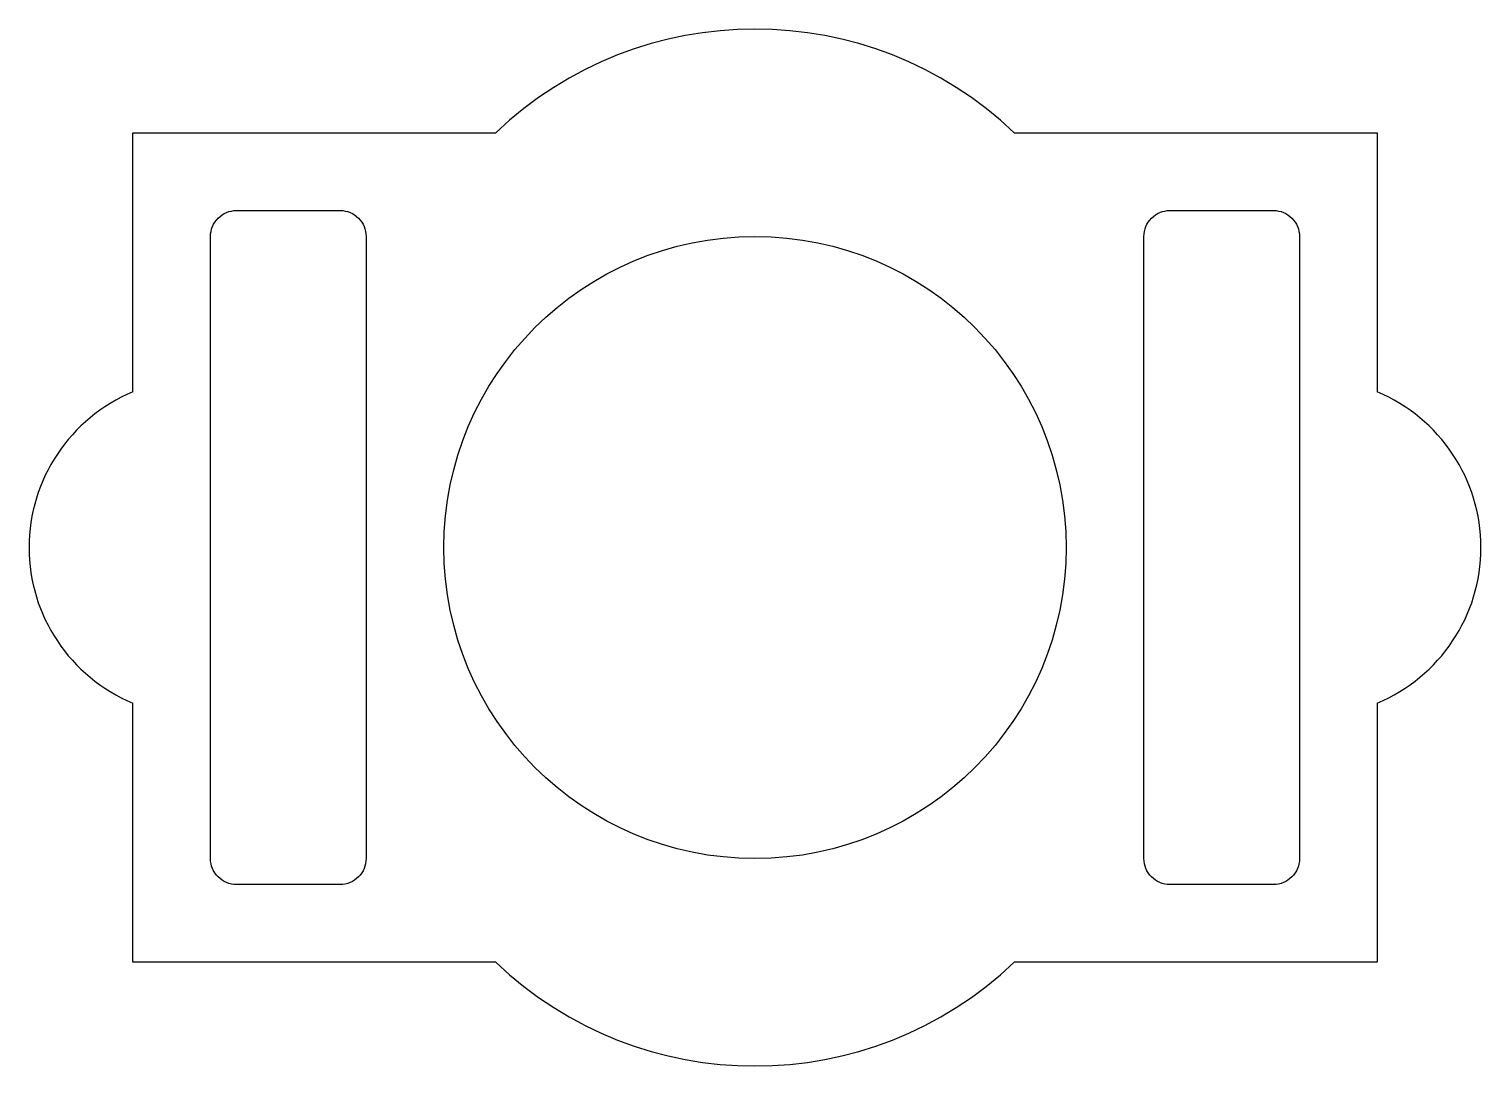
# Model space of a CAD drawing. Header units: millimetres. Extents: x 135 to 415, y 340 to 540.
import ezdxf

# ---------------------------------------------------------------- set-up
doc = ezdxf.new("R2010")
doc.units = ezdxf.units.MM

msp = doc.modelspace()

# ---------------------------------------------------------------- linework, layer by layer
for points in [[(155.06, 470.44), (155.06, 520.44), (225.06, 520.44)], [(325.06, 520.44), (395.06, 520.44), (395.06, 470.44)], [(225.06, 360.44), (155.06, 360.44), (155.06, 410.44)], [(395.06, 410.44), (395.06, 360.44), (325.06, 360.44)]]:
    msp.add_lwpolyline(points)
for points in [[(175.06, 505.44), (195.06, 505.44, -0.414214), (200.06, 500.44), (200.06, 380.44, -0.414214), (195.06, 375.44), (175.06, 375.44, -0.414214), (170.06, 380.44), (170.06, 500.44, -0.414214)], [(355.06, 505.44), (375.06, 505.44, -0.414214), (380.06, 500.44), (380.06, 380.44, -0.414214), (375.06, 375.44), (355.06, 375.44, -0.414214), (350.06, 380.44), (350.06, 500.44, -0.414214)]]:
    msp.add_lwpolyline(points, format="xyb", close=True)
msp.add_circle((275.06, 440.44), 60)
for centre, radius, start, end in [((275.06, 467.94), 72.5, 46.3972, 133.6028), ((167.56, 440.44), 32.5, 112.6199, 247.3801), ((382.56, 440.44), 32.5, 292.6199, 67.3801), ((275.06, 412.94), 72.5, 226.3972, 313.6028)]:
    msp.add_arc(centre, radius, start, end)

doc.saveas('drawing.dxf')
